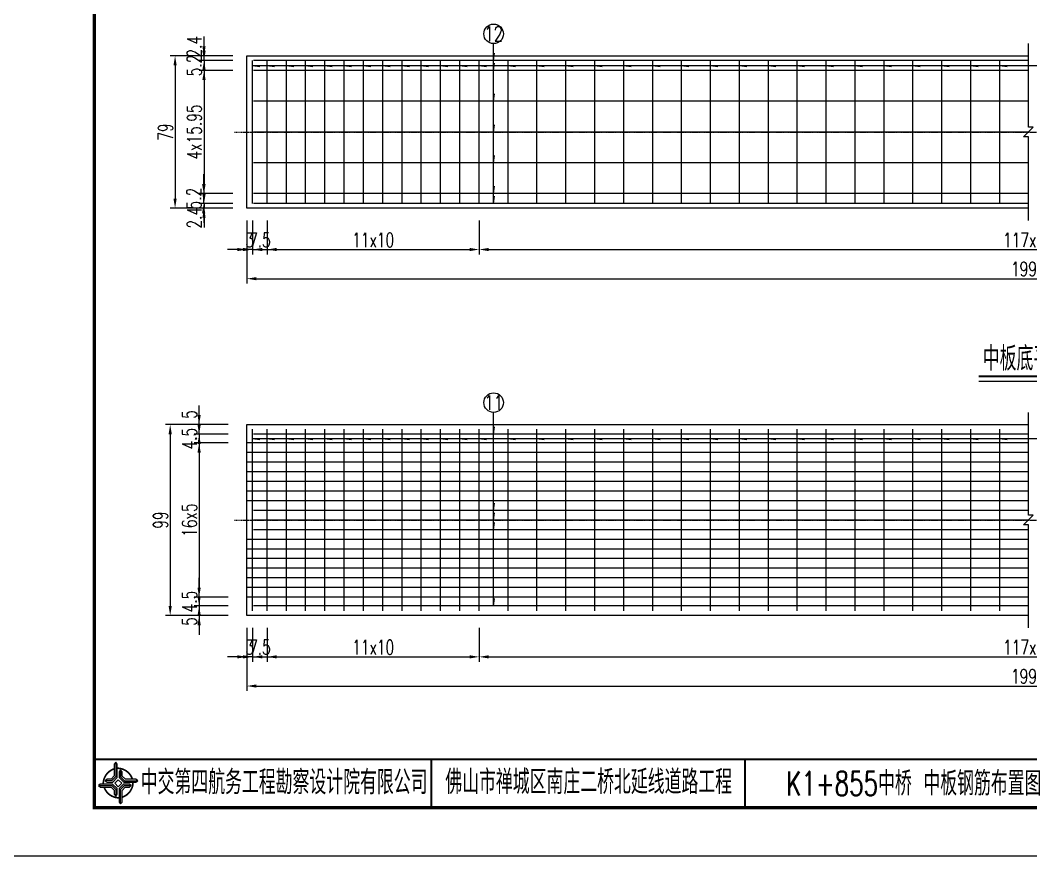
# Model space of a CAD drawing. Header units: millimetres. Extents: x -51 to 12129, y -1309 to -715.
# Drawn here: x 5424.4 to 5634, y -1308.7 to -1135.3 of the extents above; entities that cross this region are included whole.
import ezdxf
from ezdxf.enums import TextEntityAlignment as Align

# ---------------------------------------------------------------- set-up
doc = ezdxf.new("R2010")
doc.units = ezdxf.units.MM
doc.header["$LTSCALE"] = 0.25
doc.linetypes.add('CENTER', pattern=[0.8, 0.5, -0.1, 0.1, -0.1])
for name, color, linetype in [('20', 7, 'CENTER'), ('4', 4, 'Continuous'), ('图框', 7, 'Continuous'), ('文字', 7, 'Continuous'), ('标注', 4, 'Continuous'), ('次轮廓线', 7, 'Continuous'), ('钢筋', 6, 'Continuous')]:
    doc.layers.add(name, color=color, linetype=linetype)
doc.styles.get("Standard").update_dxf_attribs({"font": 'simplex1.shx', "width": 0.7, "bigfont": 'hztxt.shx'})
doc.dimstyles.new('比例1：25', dxfattribs={"dimtxt": 3, "dimasz": 2, "dimexe": 1, "dimexo": 1, "dimgap": 1, "dimtad": 1, "dimdec": 1, "dimlfac": 2.5, "dimzin": 9, "dimdsep": 46, "dimtxsty": 'Standard', "dimcen": -0.09, "dimclrd": 4, "dimclre": 4, "dimclrt": 7, "dimaunit": 1, "dimadec": 0, "dimazin": 0, "dimtfac": 0.0005, "dimtdec": 1, "dimtix": 1, "dimtmove": 2, "dimatfit": 3, "dimfxl": 0, "dimtolj": 1, "dimtzin": 13, "dimarcsym": 0})
doc.dimstyles.new('比例：1：25', dxfattribs={"dimscale": 0, "dimtxt": 3, "dimasz": 2, "dimexe": 1, "dimexo": 1, "dimgap": 0.5, "dimtad": 1, "dimdec": 1, "dimlfac": 2.5, "dimzin": 9, "dimdsep": 46, "dimtxsty": 'Standard', "dimcen": 0.5, "dimclrd": 256, "dimclre": 256, "dimclrt": 256, "dimadec": 1, "dimazin": 2, "dimtfac": 1, "dimtdec": 1, "dimtix": 1, "dimtmove": 2, "dimatfit": 3, "dimfxl": 0, "dimtolj": 1, "dimtzin": 0, "dimlwd": -1, "dimlwe": -1, "dimarcsym": 0})

# ---------------------------------------------------------------- blocks, each defined once
blk = doc.blocks.new('tb')
at = {"lineweight": -3}
h = blk.add_hatch(color=256, dxfattribs=at)
h.paths.add_polyline_path([(-1.23, -0.13), (-3.78, -0.14), (-4.14, -0.41), (-1.4, -0.44), (-0.56, -1.24), (-0.54, -2.62), (-0.27, -2.2), (-0.26, -1.06)])
h.paths.add_polyline_path([(0.13, -1.08), (0.14, -3.86), (0.41, -4.26), (0.44, -1.24), (1.25, -0.43), (2.66, -0.43), (2.26, -0.16), (1.07, -0.15)])
h.paths.add_polyline_path([(1.08, 0.3), (3.62, 0.3), (4.02, 0.56), (1.25, 0.57), (0.43, 1.39), (0.43, 2.8), (0.16, 2.41), (0.15, 1.24)])
h.paths.add_polyline_path([(-0.28, 1.21), (-0.28, 3.99), (-0.56, 4.39), (-0.57, 1.41), (-1.38, 0.6), (-2.74, 0.56), (-2.33, 0.3), (-1.2, 0.29)])
for p, q in [((-0.56, 4.39), (-0.57, 1.41)), ((0.43, 2.8), (0.43, 1.39)), ((-1.38, 0.6), (-2.74, 0.56)), ((-0.57, 1.41), (-1.38, 0.6)), ((0.43, 1.39), (1.25, 0.57)), ((1.25, 0.57), (4.02, 0.56)), ((-4.14, -0.41), (-1.4, -0.44)), ((-1.4, -0.44), (-0.56, -1.24)), ((-0.56, -1.24), (-0.54, -2.62)), ((0.41, -4.26), (0.44, -1.24)), ((0.44, -1.24), (1.25, -0.43)), ((1.25, -0.43), (2.66, -0.43))]:
    blk.add_line(p, q, dxfattribs=at)
at = {"lineweight": -3, "flags": 128}
for points in [[(-0.9, 3.99), (-0.9, 1.58), (-1.53, 0.91), (-2.34, 0.91), (-2.74, 0.56), (-2.33, 0.3), (-1.2, 0.29), (-0.28, 1.21), (-0.28, 3.99), (-0.56, 4.39)], [(3.62, 0.92), (1.43, 0.92), (0.77, 1.54), (0.77, 2.38), (0.43, 2.8), (0.16, 2.41), (0.15, 1.24), (1.08, 0.3), (3.62, 0.3), (4.02, 0.56)], [(-0.04, 0.77), (0.68, 0.04), (-0.04, -0.69), (-0.77, 0.05)], [(-3.73, -0.76), (-1.54, -0.76), (-0.89, -1.39), (-0.89, -2.21), (-0.54, -2.62), (-0.27, -2.2), (-0.26, -1.06), (-1.23, -0.13), (-3.78, -0.14), (-4.14, -0.41)], [(0.75, -3.85), (0.75, -1.43), (1.4, -0.78), (2.26, -0.78), (2.66, -0.43), (2.26, -0.16), (1.07, -0.15), (0.13, -1.08), (0.14, -3.86), (0.41, -4.26)]]:
    blk.add_lwpolyline(points, close=True, dxfattribs=at)
at = {"lineweight": -3, "const_width": 0.35, "flags": 128}
for points in [[(-0.9, 3.02, 0.324167), (-3.16, -0.14)], [(2.88, 0.92, 0.324403), (-0.24, 3.15)], [(0.75, -2.86, 0.325418), (3.02, 0.26)], [(-2.98, -0.76, 0.322976), (0.14, -2.98)]]:
    blk.add_lwpolyline(points, format="xyb", dxfattribs=at)
blk = doc.blocks.new('*D1380')
at = {"layer": 'Defpoints', "color": 0}
for p in [(5471.38, -1142.72), (5456.5, -1174.32), (5471.38, -1174.32)]:
    blk.add_point(p, dxfattribs=at)
at = {"layer": '标注'}
for p, q in [((5462.5, -1142.72), (5455.5, -1142.72)), ((5456.5, -1144.72), (5456.5, -1172.32)), ((5462.5, -1174.32), (5455.5, -1174.32))]:
    blk.add_line(p, q, dxfattribs=at)
for points in [[(5456.16, -1144.72), (5456.83, -1144.72), (5456.5, -1142.72)], [(5456.16, -1172.32), (5456.83, -1172.32), (5456.5, -1174.32)]]:
    blk.add_solid(points, dxfattribs=at)
at = {"layer": '标注', "insert": (5454.5, -1158.52), "char_height": 3, "attachment_point": 5, "rotation": 90}
blk.add_mtext('\\A1;79', dxfattribs=at)
blk = doc.blocks.new('*D1381')
at = {"layer": 'Defpoints', "color": 0}
for p in [(5472.78, -1173.36), (5462.5, -1174.32), (5472.78, -1174.32)]:
    blk.add_point(p, dxfattribs=at)
at = {"layer": '标注'}
for p, q in [((5462.5, -1171.36), (5462.5, -1169.36)), ((5468.5, -1173.36), (5461.5, -1173.36)), ((5462.5, -1173.36), (5462.5, -1174.32)), ((5468.5, -1174.32), (5461.5, -1174.32)), ((5462.5, -1176.32), (5462.5, -1178.32))]:
    blk.add_line(p, q, dxfattribs=at)
for points in [[(5462.16, -1171.36), (5462.83, -1171.36), (5462.5, -1173.36)], [(5462.16, -1176.32), (5462.83, -1176.32), (5462.5, -1174.32)]]:
    blk.add_solid(points, dxfattribs=at)
at = {"layer": '标注', "insert": (5460.5, -1176.29), "char_height": 3, "attachment_point": 5, "rotation": 90}
blk.add_mtext('\\A1;2.4', dxfattribs=at)
blk = doc.blocks.new('*D1382')
at = {"layer": 'Defpoints', "color": 0}
for p in [(5462.43, -1171.28), (5472.58, -1171.28), (5472.58, -1173.36)]:
    blk.add_point(p, dxfattribs=at)
at = {"layer": '标注'}
for p, q in [((5462.43, -1169.28), (5462.43, -1167.28)), ((5468.43, -1171.28), (5461.43, -1171.28)), ((5462.43, -1173.36), (5462.43, -1171.28)), ((5468.43, -1173.36), (5461.43, -1173.36)), ((5462.43, -1175.36), (5462.43, -1177.36))]:
    blk.add_line(p, q, dxfattribs=at)
for points in [[(5462.1, -1169.28), (5462.76, -1169.28), (5462.43, -1171.28)], [(5462.1, -1175.36), (5462.76, -1175.36), (5462.43, -1173.36)]]:
    blk.add_solid(points, dxfattribs=at)
at = {"layer": '标注', "insert": (5460.43, -1172.32), "char_height": 3, "attachment_point": 5, "rotation": 90}
blk.add_mtext('\\A1;5.2', dxfattribs=at)
blk = doc.blocks.new('*D1383')
at = {"layer": 'Defpoints', "color": 0}
for p in [(5462.5, -1142.72), (5473.2, -1142.72), (5473.2, -1143.68)]:
    blk.add_point(p, dxfattribs=at)
at = {"layer": '标注'}
for p, q in [((5462.5, -1140.72), (5462.5, -1138.72)), ((5468.5, -1142.72), (5461.5, -1142.72)), ((5468.5, -1143.68), (5461.5, -1143.68)), ((5462.5, -1143.68), (5462.5, -1142.72)), ((5462.5, -1145.68), (5462.5, -1147.68))]:
    blk.add_line(p, q, dxfattribs=at)
for points in [[(5462.16, -1140.72), (5462.83, -1140.72), (5462.5, -1142.72)], [(5462.16, -1145.68), (5462.83, -1145.68), (5462.5, -1143.68)]]:
    blk.add_solid(points, dxfattribs=at)
at = {"layer": '标注', "insert": (5460.5, -1140.83), "char_height": 3, "attachment_point": 5, "rotation": 90}
blk.add_mtext('\\A1;2.4', dxfattribs=at)
blk = doc.blocks.new('*D1384')
at = {"layer": 'Defpoints', "color": 0}
for p in [(5473.2, -1143.68), (5462.5, -1145.76), (5473.2, -1145.76)]:
    blk.add_point(p, dxfattribs=at)
at = {"layer": '标注'}
for p, q in [((5462.5, -1141.68), (5462.5, -1139.68)), ((5468.5, -1143.68), (5461.5, -1143.68)), ((5462.5, -1143.68), (5462.5, -1145.76)), ((5468.5, -1145.76), (5461.5, -1145.76)), ((5462.5, -1147.76), (5462.5, -1149.76))]:
    blk.add_line(p, q, dxfattribs=at)
for points in [[(5462.16, -1141.68), (5462.83, -1141.68), (5462.5, -1143.68)], [(5462.16, -1147.76), (5462.83, -1147.76), (5462.5, -1145.76)]]:
    blk.add_solid(points, dxfattribs=at)
at = {"layer": '标注', "insert": (5460.5, -1144.72), "char_height": 3, "attachment_point": 5, "rotation": 90}
blk.add_mtext('\\A1;5.2', dxfattribs=at)
blk = doc.blocks.new('*D1385')
at = {"layer": 'Defpoints', "color": 0}
for p in [(5473.2, -1145.76), (5462.5, -1171.28), (5473.2, -1171.28)]:
    blk.add_point(p, dxfattribs=at)
at = {"layer": '标注'}
for p, q in [((5468.5, -1145.76), (5461.5, -1145.76)), ((5462.5, -1147.76), (5462.5, -1169.28)), ((5468.5, -1171.28), (5461.5, -1171.28))]:
    blk.add_line(p, q, dxfattribs=at)
for points in [[(5462.16, -1147.76), (5462.83, -1147.76), (5462.5, -1145.76)], [(5462.16, -1169.28), (5462.83, -1169.28), (5462.5, -1171.28)]]:
    blk.add_solid(points, dxfattribs=at)
at = {"layer": '标注', "insert": (5460.5, -1158.52), "char_height": 3, "attachment_point": 5, "rotation": 90}
blk.add_mtext('\\A1;4x15.95', dxfattribs=at)
blk = doc.blocks.new('*D1386')
at = {"layer": 'Defpoints', "color": 0}
for p in [(5471.38, -1166.76), (5472.58, -1166.76), (5471.38, -1182.9)]:
    blk.add_point(p, dxfattribs=at)
at = {"layer": '标注'}
for p, q in [((5471.38, -1176.9), (5471.38, -1183.9)), ((5472.58, -1176.9), (5472.58, -1183.9)), ((5469.38, -1182.9), (5467.38, -1182.9)), ((5472.58, -1182.9), (5471.38, -1182.9)), ((5474.58, -1182.9), (5476.58, -1182.9))]:
    blk.add_line(p, q, dxfattribs=at)
for points in [[(5469.38, -1182.56), (5469.38, -1183.23), (5471.38, -1182.9)], [(5474.58, -1182.56), (5474.58, -1183.23), (5472.58, -1182.9)]]:
    blk.add_solid(points, dxfattribs=at)
at = {"layer": '标注', "insert": (5471.98, -1180.9), "char_height": 3, "attachment_point": 5}
blk.add_mtext('\\A1;3', dxfattribs=at)
blk = doc.blocks.new('*D1387')
at = {"layer": 'Defpoints', "color": 0}
for p in [(5472.58, -1166.25), (5475.58, -1166.25), (5475.58, -1182.9)]:
    blk.add_point(p, dxfattribs=at)
at = {"layer": '标注'}
for p, q in [((5472.58, -1176.9), (5472.58, -1183.9)), ((5475.58, -1176.9), (5475.58, -1183.9)), ((5470.58, -1182.9), (5468.58, -1182.9)), ((5472.58, -1182.9), (5475.58, -1182.9)), ((5477.58, -1182.9), (5479.58, -1182.9))]:
    blk.add_line(p, q, dxfattribs=at)
for points in [[(5470.58, -1182.56), (5470.58, -1183.23), (5472.58, -1182.9)], [(5477.58, -1182.56), (5477.58, -1183.23), (5475.58, -1182.9)]]:
    blk.add_solid(points, dxfattribs=at)
at = {"layer": '标注', "insert": (5474.08, -1180.9), "char_height": 3, "attachment_point": 5}
blk.add_mtext('\\A1;7.5', dxfattribs=at)
blk = doc.blocks.new('*D1388')
at = {"layer": 'Defpoints', "color": 0}
for p in [(5475.58, -1166.25), (5519.58, -1166.25), (5519.58, -1182.9)]:
    blk.add_point(p, dxfattribs=at)
at = {"layer": '标注'}
for p, q in [((5475.58, -1176.9), (5475.58, -1183.9)), ((5519.58, -1176.9), (5519.58, -1183.9)), ((5477.58, -1182.9), (5517.58, -1182.9))]:
    blk.add_line(p, q, dxfattribs=at)
for points in [[(5477.58, -1182.56), (5477.58, -1183.23), (5475.58, -1182.9)], [(5517.58, -1182.56), (5517.58, -1183.23), (5519.58, -1182.9)]]:
    blk.add_solid(points, dxfattribs=at)
at = {"layer": '标注', "insert": (5497.58, -1180.9), "char_height": 3, "attachment_point": 5}
blk.add_mtext('\\A1;11x10', dxfattribs=at)
blk = doc.blocks.new('*D1392')
at = {"layer": 'Defpoints', "color": 0}
for p in [(5519.58, -1166.25), (5747.44, -1166.25), (5747.44, -1182.9)]:
    blk.add_point(p, dxfattribs=at)
at = {"layer": '标注'}
for p, q in [((5519.58, -1176.9), (5519.58, -1183.9)), ((5747.44, -1176.9), (5747.44, -1183.9)), ((5521.58, -1182.9), (5745.44, -1182.9))]:
    blk.add_line(p, q, dxfattribs=at)
for points in [[(5521.58, -1182.56), (5521.58, -1183.23), (5519.58, -1182.9)], [(5745.44, -1182.56), (5745.44, -1183.23), (5747.44, -1182.9)]]:
    blk.add_solid(points, dxfattribs=at)
at = {"layer": '标注', "insert": (5633.51, -1180.9), "char_height": 3, "attachment_point": 5}
blk.add_mtext('\\A1;117x15', dxfattribs=at)
blk = doc.blocks.new('*D1393')
at = {"layer": 'Defpoints', "color": 0}
for p in [(5471.38, -1168.25), (5795.64, -1168.25), (5795.64, -1188.95)]:
    blk.add_point(p, dxfattribs=at)
at = {"layer": '标注'}
for p, q in [((5471.38, -1182.95), (5471.38, -1189.95)), ((5795.64, -1182.95), (5795.64, -1189.95)), ((5473.38, -1188.95), (5793.64, -1188.95))]:
    blk.add_line(p, q, dxfattribs=at)
for points in [[(5473.38, -1188.62), (5473.38, -1189.28), (5471.38, -1188.95)], [(5793.64, -1188.62), (5793.64, -1189.28), (5795.64, -1188.95)]]:
    blk.add_solid(points, dxfattribs=at)
at = {"layer": '标注', "insert": (5633.51, -1186.95), "char_height": 3, "attachment_point": 5}
blk.add_mtext('\\A1;1996', dxfattribs=at)
blk = doc.blocks.new('*D1394')
at = {"layer": 'Defpoints', "color": 0}
for p in [(5471.38, -1251.26), (5472.58, -1251.26), (5471.38, -1267.39)]:
    blk.add_point(p, dxfattribs=at)
at = {"layer": '标注'}
for p, q in [((5471.38, -1261.39), (5471.38, -1268.39)), ((5472.58, -1261.39), (5472.58, -1268.39)), ((5469.38, -1267.39), (5467.38, -1267.39)), ((5472.58, -1267.39), (5471.38, -1267.39)), ((5474.58, -1267.39), (5476.58, -1267.39))]:
    blk.add_line(p, q, dxfattribs=at)
for points in [[(5469.38, -1267.06), (5469.38, -1267.72), (5471.38, -1267.39)], [(5474.58, -1267.06), (5474.58, -1267.72), (5472.58, -1267.39)]]:
    blk.add_solid(points, dxfattribs=at)
at = {"layer": '标注', "insert": (5471.98, -1265.39), "char_height": 3, "attachment_point": 5}
blk.add_mtext('\\A1;3', dxfattribs=at)
blk = doc.blocks.new('*D1395')
at = {"layer": 'Defpoints', "color": 0}
for p in [(5472.58, -1250.75), (5475.58, -1250.75), (5475.58, -1267.39)]:
    blk.add_point(p, dxfattribs=at)
at = {"layer": '标注'}
for p, q in [((5472.58, -1261.39), (5472.58, -1268.39)), ((5475.58, -1261.39), (5475.58, -1268.39)), ((5470.58, -1267.39), (5468.58, -1267.39)), ((5472.58, -1267.39), (5475.58, -1267.39)), ((5477.58, -1267.39), (5479.58, -1267.39))]:
    blk.add_line(p, q, dxfattribs=at)
for points in [[(5470.58, -1267.06), (5470.58, -1267.72), (5472.58, -1267.39)], [(5477.58, -1267.06), (5477.58, -1267.72), (5475.58, -1267.39)]]:
    blk.add_solid(points, dxfattribs=at)
at = {"layer": '标注', "insert": (5474.08, -1265.39), "char_height": 3, "attachment_point": 5}
blk.add_mtext('\\A1;7.5', dxfattribs=at)
blk = doc.blocks.new('*D1396')
at = {"layer": 'Defpoints', "color": 0}
for p in [(5475.58, -1250.75), (5519.58, -1250.75), (5519.58, -1267.39)]:
    blk.add_point(p, dxfattribs=at)
at = {"layer": '标注'}
for p, q in [((5475.58, -1261.39), (5475.58, -1268.39)), ((5519.58, -1261.39), (5519.58, -1268.39)), ((5477.58, -1267.39), (5517.58, -1267.39))]:
    blk.add_line(p, q, dxfattribs=at)
for points in [[(5477.58, -1267.06), (5477.58, -1267.72), (5475.58, -1267.39)], [(5517.58, -1267.06), (5517.58, -1267.72), (5519.58, -1267.39)]]:
    blk.add_solid(points, dxfattribs=at)
at = {"layer": '标注', "insert": (5497.58, -1265.39), "char_height": 3, "attachment_point": 5}
blk.add_mtext('\\A1;11x10', dxfattribs=at)
blk = doc.blocks.new('*D1400')
at = {"layer": 'Defpoints', "color": 0}
for p in [(5519.58, -1250.75), (5747.44, -1250.75), (5747.44, -1267.39)]:
    blk.add_point(p, dxfattribs=at)
at = {"layer": '标注'}
for p, q in [((5519.58, -1261.39), (5519.58, -1268.39)), ((5747.44, -1261.39), (5747.44, -1268.39)), ((5521.58, -1267.39), (5745.44, -1267.39))]:
    blk.add_line(p, q, dxfattribs=at)
for points in [[(5521.58, -1267.06), (5521.58, -1267.72), (5519.58, -1267.39)], [(5745.44, -1267.06), (5745.44, -1267.72), (5747.44, -1267.39)]]:
    blk.add_solid(points, dxfattribs=at)
at = {"layer": '标注', "insert": (5633.51, -1265.39), "char_height": 3, "attachment_point": 5}
blk.add_mtext('\\A1;117x15', dxfattribs=at)
blk = doc.blocks.new('*D1401')
at = {"layer": 'Defpoints', "color": 0}
for p in [(5471.38, -1252.75), (5795.64, -1252.75), (5795.64, -1273.44)]:
    blk.add_point(p, dxfattribs=at)
at = {"layer": '标注'}
for p, q in [((5471.38, -1267.44), (5471.38, -1274.44)), ((5795.64, -1267.44), (5795.64, -1274.44)), ((5473.38, -1273.44), (5793.64, -1273.44))]:
    blk.add_line(p, q, dxfattribs=at)
for points in [[(5473.38, -1273.11), (5473.38, -1273.78), (5471.38, -1273.44)], [(5793.64, -1273.11), (5793.64, -1273.78), (5795.64, -1273.44)]]:
    blk.add_solid(points, dxfattribs=at)
at = {"layer": '标注', "insert": (5633.51, -1271.44), "char_height": 3, "attachment_point": 5}
blk.add_mtext('\\A1;1996', dxfattribs=at)
blk = doc.blocks.new('*D1402')
at = {"layer": 'Defpoints', "color": 0}
for p in [(5474.88, -1219.22), (5455.48, -1258.82), (5474.88, -1258.82)]:
    blk.add_point(p, dxfattribs=at)
at = {"layer": '标注'}
for p, q in [((5461.48, -1219.22), (5454.48, -1219.22)), ((5455.48, -1221.22), (5455.48, -1256.82)), ((5461.48, -1258.82), (5454.48, -1258.82))]:
    blk.add_line(p, q, dxfattribs=at)
for points in [[(5455.15, -1221.22), (5455.82, -1221.22), (5455.48, -1219.22)], [(5455.15, -1256.82), (5455.82, -1256.82), (5455.48, -1258.82)]]:
    blk.add_solid(points, dxfattribs=at)
at = {"layer": '标注', "insert": (5453.48, -1239.02), "char_height": 3, "attachment_point": 5, "rotation": 90}
blk.add_mtext('\\A1;99', dxfattribs=at)
blk = doc.blocks.new('*D1403')
at = {"layer": 'Defpoints', "color": 0}
for p in [(5461.48, -1219.22), (5477.48, -1219.22), (5477.48, -1221.22)]:
    blk.add_point(p, dxfattribs=at)
at = {"layer": '标注'}
for p, q in [((5461.48, -1217.22), (5461.48, -1215.22)), ((5467.48, -1219.22), (5460.48, -1219.22)), ((5461.48, -1221.22), (5461.48, -1219.22)), ((5467.48, -1221.22), (5460.48, -1221.22)), ((5461.48, -1223.22), (5461.48, -1225.22))]:
    blk.add_line(p, q, dxfattribs=at)
for points in [[(5461.15, -1217.22), (5461.82, -1217.22), (5461.48, -1219.22)], [(5461.15, -1223.22), (5461.82, -1223.22), (5461.48, -1221.22)]]:
    blk.add_solid(points, dxfattribs=at)
at = {"layer": '标注', "insert": (5459.48, -1217.1), "char_height": 3, "attachment_point": 5, "rotation": 90}
blk.add_mtext('\\A1;5', dxfattribs=at)
blk = doc.blocks.new('*D1404')
at = {"layer": 'Defpoints', "color": 0}
for p in [(5476.81, -1221.22), (5461.48, -1223.02), (5476.81, -1223.02)]:
    blk.add_point(p, dxfattribs=at)
at = {"layer": '标注'}
for p, q in [((5461.48, -1219.22), (5461.48, -1217.22)), ((5467.48, -1221.22), (5460.48, -1221.22)), ((5461.48, -1221.22), (5461.48, -1223.02)), ((5467.48, -1223.02), (5460.48, -1223.02)), ((5461.48, -1225.02), (5461.48, -1227.02))]:
    blk.add_line(p, q, dxfattribs=at)
for points in [[(5461.15, -1219.22), (5461.82, -1219.22), (5461.48, -1221.22)], [(5461.15, -1225.02), (5461.82, -1225.02), (5461.48, -1223.02)]]:
    blk.add_solid(points, dxfattribs=at)
at = {"layer": '标注', "insert": (5459.48, -1222.12), "char_height": 3, "attachment_point": 5, "rotation": 90}
blk.add_mtext('\\A1;4.5', dxfattribs=at)
blk = doc.blocks.new('*D1405')
at = {"layer": 'Defpoints', "color": 0}
for p in [(5479.08, -1223.02), (5461.48, -1255.02), (5479.08, -1255.02)]:
    blk.add_point(p, dxfattribs=at)
at = {"layer": '标注'}
for p, q in [((5467.48, -1223.02), (5460.48, -1223.02)), ((5461.48, -1225.02), (5461.48, -1253.02)), ((5467.48, -1255.02), (5460.48, -1255.02))]:
    blk.add_line(p, q, dxfattribs=at)
for points in [[(5461.15, -1225.02), (5461.82, -1225.02), (5461.48, -1223.02)], [(5461.15, -1253.02), (5461.82, -1253.02), (5461.48, -1255.02)]]:
    blk.add_solid(points, dxfattribs=at)
at = {"layer": '标注', "insert": (5459.48, -1239.02), "char_height": 3, "attachment_point": 5, "rotation": 90}
blk.add_mtext('\\A1;16x5', dxfattribs=at)
blk = doc.blocks.new('*D1406')
at = {"layer": 'Defpoints', "color": 0}
for p in [(5477.15, -1255.02), (5461.48, -1256.82), (5477.15, -1256.82)]:
    blk.add_point(p, dxfattribs=at)
at = {"layer": '标注'}
for p, q in [((5461.48, -1253.02), (5461.48, -1251.02)), ((5467.48, -1255.02), (5460.48, -1255.02)), ((5461.48, -1255.02), (5461.48, -1256.82)), ((5467.48, -1256.82), (5460.48, -1256.82)), ((5461.48, -1258.82), (5461.48, -1260.82))]:
    blk.add_line(p, q, dxfattribs=at)
for points in [[(5461.15, -1253.02), (5461.82, -1253.02), (5461.48, -1255.02)], [(5461.15, -1258.82), (5461.82, -1258.82), (5461.48, -1256.82)]]:
    blk.add_solid(points, dxfattribs=at)
at = {"layer": '标注', "insert": (5459.48, -1255.92), "char_height": 3, "attachment_point": 5, "rotation": 90}
blk.add_mtext('\\A1;4.5', dxfattribs=at)
blk = doc.blocks.new('*D1407')
at = {"layer": 'Defpoints', "color": 0}
for p in [(5477.15, -1256.82), (5461.48, -1258.82), (5477.15, -1258.82)]:
    blk.add_point(p, dxfattribs=at)
at = {"layer": '标注'}
for p, q in [((5461.48, -1254.82), (5461.48, -1252.82)), ((5467.48, -1256.82), (5460.48, -1256.82)), ((5461.48, -1256.82), (5461.48, -1258.82)), ((5467.48, -1258.82), (5460.48, -1258.82)), ((5461.48, -1260.82), (5461.48, -1262.82))]:
    blk.add_line(p, q, dxfattribs=at)
for points in [[(5461.15, -1254.82), (5461.82, -1254.82), (5461.48, -1256.82)], [(5461.15, -1260.82), (5461.82, -1260.82), (5461.48, -1258.82)]]:
    blk.add_solid(points, dxfattribs=at)
at = {"layer": '标注', "insert": (5459.48, -1260.05), "char_height": 3, "attachment_point": 5, "rotation": 90}
blk.add_mtext('\\A1;5', dxfattribs=at)
blk = doc.blocks.new('*D1436')
at = {"layer": 'Defpoints', "color": 0}
for p in [(6313.2, -1143.68), (5473.2, -1145.76), (6302.5, -1145.76)]:
    blk.add_point(p, dxfattribs=at)
at = {"layer": '标注'}
for p, q in [((6302.5, -1141.68), (6302.5, -1139.68)), ((6308.5, -1143.68), (6301.5, -1143.68)), ((6302.5, -1143.68), (6302.5, -1145.76)), ((6296.5, -1145.76), (6303.5, -1145.76)), ((6302.5, -1147.76), (6302.5, -1149.76))]:
    blk.add_line(p, q, dxfattribs=at)
for points in [[(6302.16, -1141.68), (6302.83, -1141.68), (6302.5, -1143.68)], [(6302.16, -1147.76), (6302.83, -1147.76), (6302.5, -1145.76)]]:
    blk.add_solid(points, dxfattribs=at)
at = {"layer": '标注', "insert": (6300.5, -1144.72), "char_height": 3, "attachment_point": 5, "rotation": 90}
blk.add_mtext('\\A1;5.2', dxfattribs=at)
blk = doc.blocks.new('*D1437')
at = {"layer": 'Defpoints', "color": 0}
for p in [(6313.2, -1145.76), (5462.5, -1171.28), (5473.2, -1171.28)]:
    blk.add_point(p, dxfattribs=at)
at = {"layer": '标注'}
for p, q in [((5468.5, -1145.76), (5461.5, -1145.76)), ((5462.5, -1147.76), (5462.5, -1169.28)), ((5468.5, -1171.28), (5461.5, -1171.28))]:
    blk.add_line(p, q, dxfattribs=at)
for points in [[(5462.16, -1147.76), (5462.83, -1147.76), (5462.5, -1145.76)], [(5462.16, -1169.28), (5462.83, -1169.28), (5462.5, -1171.28)]]:
    blk.add_solid(points, dxfattribs=at)
at = {"layer": '标注', "insert": (5460.5, -1158.52), "char_height": 3, "attachment_point": 5, "rotation": 90}
blk.add_mtext('\\A1;4x15.95', dxfattribs=at)
blk = doc.blocks.new('*D1770')
at = {"layer": 'Defpoints', "color": 0}
for p in [(6802.01, -1239.17), (1359.98, -1242.17), (6754.34, -1242.17)]:
    blk.add_point(p, dxfattribs=at)
at = {"layer": '标注', "color": 4, "lineweight": -2}
for p, q in [((6754.34, -1237.17), (6754.34, -1235.17)), ((6760.34, -1239.17), (6753.34, -1239.17)), ((6754.34, -1239.17), (6754.34, -1242.17)), ((6748.34, -1242.17), (6755.34, -1242.17)), ((6754.34, -1244.17), (6754.34, -1246.17))]:
    blk.add_line(p, q, dxfattribs=at)
at = {"layer": '标注', "color": 4}
for points in [[(6754.01, -1237.17), (6754.67, -1237.17), (6754.34, -1239.17)], [(6754.01, -1244.17), (6754.67, -1244.17), (6754.34, -1242.17)]]:
    blk.add_solid(points, dxfattribs=at)
at = {"layer": '标注', "color": 7, "insert": (6751.84, -1240.67), "char_height": 3, "attachment_point": 5, "rotation": 90}
blk.add_mtext('\\A1;7.5', dxfattribs=at)
blk = doc.blocks.new('123')
at = {"layer": '图框', "color": 2}
blk.add_lwpolyline([(369.33, -1011.65), (369.33, -714.65), (-50.67, -714.65), (-50.67, -1011.65)], close=True, dxfattribs=at)

msp = doc.modelspace()

# ---------------------------------------------------------------- linework, layer by layer
for points, const_width in [([(5819.75412, -1021.65472), (5439.75412, -1021.65472), (5439.75412, -1298.65472), (5819.75412, -1298.65472), (5819.75412, -1021.65472)], 0.7), ([(5439.75412, -1288.65472), (5819.75412, -1288.65472)], 0.4)]:
    msp.add_lwpolyline(points, dxfattribs=dict(const_width=const_width))
at = {"layer": '20'}
for p, q in [((5468.84447, -1158.52345), (5798.1761, -1158.52347)), ((5468.84447, -1239.01812), (5798.1761, -1239.01812))]:
    msp.add_line(p, q, dxfattribs=at)
at = {"layer": '4'}
for p, q in [((5522.57745, -1256.81803), (5522.57751, -1216.68489)), ((5633.51031, -1238.00479), (5633.51028, -1216.6849)), ((5522.57746, -1221.21821), (5522.79108, -1219.69821)), ((5472.57771, -1222.1182), (5474.0977, -1222.33183)), ((5472.57771, -1222.1182), (5475.5777, -1222.1182)), ((5475.5777, -1222.1182), (5477.09769, -1222.33183)), ((5475.5777, -1222.1182), (5519.57748, -1222.1182)), ((5479.57767, -1222.1182), (5481.09767, -1222.33183)), ((5483.57765, -1222.1182), (5485.09764, -1222.33183)), ((5487.57762, -1222.1182), (5489.09762, -1222.33183)), ((5491.5776, -1222.1182), (5493.09759, -1222.33183)), ((5495.57757, -1222.1182), (5497.09756, -1222.33183)), ((5499.57755, -1222.1182), (5501.09754, -1222.33183)), ((5503.57753, -1222.1182), (5505.09753, -1222.33183)), ((5507.5775, -1222.11821), (5509.0975, -1222.33183)), ((5511.57748, -1222.1182), (5513.09747, -1222.33183)), ((5515.57745, -1222.11821), (5517.09744, -1222.33183)), ((5519.57744, -1222.1182), (5521.09742, -1222.33183)), ((5519.57744, -1222.1182), (5641.60347, -1222.1182)), ((5522.57746, -1221.21821), (5522.57746, -1221.21821)), ((5525.57739, -1222.1182), (5527.09739, -1222.33183)), ((5531.57736, -1222.11821), (5533.09736, -1222.33183)), ((5537.57733, -1222.1182), (5539.09733, -1222.33183)), ((5543.57731, -1222.1182), (5545.0973, -1222.33183)), ((5549.57726, -1222.1182), (5551.09728, -1222.33183)), ((5555.57724, -1222.1182), (5557.09723, -1222.33181)), ((5561.57721, -1222.1182), (5563.0972, -1222.33183)), ((5567.57718, -1222.11821), (5569.09717, -1222.33182)), ((5573.57714, -1222.1182), (5575.09714, -1222.33183)), ((5579.57711, -1222.1182), (5581.0971, -1222.33183)), ((5585.57708, -1222.1182), (5587.09707, -1222.33183)), ((5591.57704, -1222.1182), (5593.09704, -1222.33182)), ((5597.57701, -1222.11821), (5599.097, -1222.33183)), ((5603.57698, -1222.11819), (5605.09697, -1222.33183)), ((5609.57695, -1222.1182), (5611.09694, -1222.33183)), ((5615.57691, -1222.11821), (5617.09691, -1222.33183)), ((5621.57688, -1222.1182), (5623.09687, -1222.33183)), ((5627.57685, -1222.1182), (5629.09684, -1222.33183)), ((5522.57746, -1237.01812), (5522.79108, -1235.49813)), ((5522.57745, -1239.0181), (5522.79108, -1237.49812)), ((5522.57745, -1239.0181), (5522.57745, -1239.0181)), ((5522.57746, -1237.01812), (5522.57746, -1237.01812)), ((5632.49698, -1240.03145), (5634.52364, -1238.00479)), ((5634.52364, -1238.00479), (5633.51031, -1238.00479)), ((5522.57746, -1241.0181), (5522.79108, -1239.49811)), ((5522.57746, -1241.0181), (5522.57746, -1241.0181)), ((5633.51031, -1240.03145), (5632.49698, -1240.03145)), ((5633.51028, -1261.35134), (5633.51031, -1240.03145)), ((5522.57745, -1256.81803), (5522.79108, -1255.29804)), ((5522.57745, -1256.81803), (5522.57745, -1256.81803))]:
    msp.add_line(p, q, dxfattribs=at)
msp.add_circle((5522.57751, -1214.65824), 2.02666, dxfattribs=at)
at = {"layer": '图框', "const_width": 0.4}
for points in [[(5509.64754, -1288.65472), (5509.64754, -1298.65472)], [(5574.75412, -1298.65472), (5574.75412, -1288.65472)]]:
    msp.add_lwpolyline(points, dxfattribs=at)
at = {"layer": '文字'}
msp.add_line((5623.22897, -1210.18797), (5642.37464, -1210.18797), dxfattribs=at)
at = {"layer": '文字', "const_width": 0.4}
msp.add_lwpolyline([(5623.22897, -1209.18797), (5642.37464, -1209.18797)], dxfattribs=at)
at = {"layer": '标注'}
for p, q in [((5522.57744, -1143.68355), (5522.57748, -1140.19023)), ((5633.51031, -1157.51014), (5633.51028, -1140.19023)), ((5522.57744, -1143.68355), (5522.79107, -1142.16356)), ((5522.57745, -1171.2834), (5522.57749, -1143.68354)), ((5522.57749, -1145.76354), (5522.79111, -1144.24355)), ((5472.57771, -1144.72354), (5474.09771, -1144.93716)), ((5472.57771, -1144.72354), (5475.5777, -1144.72354)), ((5475.5777, -1144.72354), (5477.0977, -1144.93716)), ((5475.5777, -1144.72354), (5519.57748, -1144.72354)), ((5479.57768, -1144.72354), (5481.09768, -1144.93716)), ((5483.57766, -1144.72354), (5485.09764, -1144.93716)), ((5487.57763, -1144.72354), (5489.09762, -1144.93716)), ((5491.57762, -1144.72354), (5493.09761, -1144.93716)), ((5495.57758, -1144.72354), (5497.09757, -1144.93715)), ((5499.57755, -1144.72352), (5501.09754, -1144.93716)), ((5503.57752, -1144.72354), (5505.09753, -1144.93716)), ((5507.57751, -1144.72352), (5509.0975, -1144.93716)), ((5511.57749, -1144.72354), (5513.09748, -1144.93716)), ((5515.57745, -1144.72354), (5517.09745, -1144.93716)), ((5519.57744, -1144.72352), (5521.09744, -1144.93716)), ((5519.57744, -1144.72352), (5641.60349, -1144.72352)), ((5525.57741, -1144.72354), (5527.0974, -1144.93716)), ((5531.57736, -1144.72354), (5533.09736, -1144.93716)), ((5537.57735, -1144.72354), (5539.09732, -1144.93716)), ((5543.57731, -1144.72354), (5545.0973, -1144.93716)), ((5549.57727, -1144.72354), (5551.09727, -1144.93716)), ((5555.57724, -1144.72354), (5557.09723, -1144.93716)), ((5561.57721, -1144.72354), (5563.0972, -1144.93716)), ((5567.57718, -1144.72354), (5569.09717, -1144.93715)), ((5573.57714, -1144.72354), (5575.09714, -1144.93716)), ((5579.57711, -1144.72354), (5581.0971, -1144.93716)), ((5585.57708, -1144.72354), (5587.09709, -1144.93716)), ((5591.57704, -1144.72354), (5593.09704, -1144.93716)), ((5597.57701, -1144.72354), (5599.09702, -1144.93716)), ((5603.57698, -1144.72351), (5605.09699, -1144.93715)), ((5609.57695, -1144.72352), (5611.09694, -1144.93716)), ((5615.57691, -1144.72354), (5617.09692, -1144.93716)), ((5621.57688, -1144.72354), (5623.09689, -1144.93715)), ((5627.57686, -1144.72354), (5629.09684, -1144.93716)), ((5522.57748, -1152.1435), (5522.79111, -1150.62351)), ((5522.57748, -1158.52347), (5522.79109, -1157.00348)), ((5632.49697, -1159.5368), (5634.52363, -1157.51014)), ((5634.52363, -1157.51014), (5633.51031, -1157.51014)), ((5633.51028, -1159.53681), (5632.49697, -1159.5368)), ((5633.5103, -1176.8567), (5633.51028, -1159.53681)), ((5522.57746, -1164.90344), (5522.79109, -1163.38344)), ((5522.57745, -1171.2834), (5522.79109, -1169.76341)), ((5522.57746, -1173.3634), (5522.57745, -1171.2834)), ((5522.57746, -1173.3634), (5522.79109, -1171.84339))]:
    msp.add_line(p, q, dxfattribs=at)
msp.add_circle((5522.57748, -1138.16358), 2.02666, dxfattribs=at)
at = {"layer": '次轮廓线'}
for p, q in [((5471.37771, -1174.32338), (5471.3778, -1142.72355)), ((5471.3778, -1142.72355), (5633.5103, -1142.72354)), ((5633.51024, -1174.32338), (5471.37771, -1174.32338)), ((5471.37771, -1258.81802), (5471.37782, -1219.21822)), ((5471.37782, -1219.21822), (5633.51031, -1219.21822)), ((5633.5102, -1258.81801), (5471.37771, -1258.81802))]:
    msp.add_line(p, q, dxfattribs=at)
at = {"layer": '钢筋'}
for points in [[(5472.57771, -1173.36337), (5472.57772, -1143.68355)], [(5633.51027, -1143.68355), (5472.77778, -1143.68355)], [(5475.57771, -1173.36339), (5475.57769, -1143.68355)], [(5479.57769, -1173.36339), (5479.57767, -1143.68355)], [(5483.57765, -1173.36339), (5483.57765, -1143.68354)], [(5487.57763, -1173.36337), (5487.57762, -1143.68354)], [(5491.5776, -1173.36339), (5491.5776, -1143.68354)], [(5495.57758, -1173.36339), (5495.57758, -1143.68355)], [(5499.57756, -1173.36339), (5499.57758, -1143.68357)], [(5503.57754, -1173.3634), (5503.57754, -1143.68355)], [(5507.5775, -1173.36339), (5507.57752, -1143.68355)], [(5511.57749, -1173.36339), (5511.57749, -1143.68355)], [(5515.57746, -1173.36337), (5515.57745, -1143.68355)], [(5519.57743, -1173.36339), (5519.57745, -1143.68357)], [(5525.5774, -1173.36339), (5525.57741, -1143.68355)], [(5531.57737, -1173.36337), (5531.57737, -1143.68355)], [(5537.57734, -1173.36339), (5537.57734, -1143.68355)], [(5543.57732, -1173.36339), (5543.57731, -1143.68355)], [(5549.57727, -1173.3634), (5549.57726, -1143.68355)], [(5555.57724, -1173.36339), (5555.57724, -1143.68355)], [(5561.57721, -1173.36339), (5561.57719, -1143.68355)], [(5567.57718, -1173.36337), (5567.57718, -1143.68355)], [(5573.57714, -1173.36339), (5573.57714, -1143.68355)], [(5579.57711, -1173.36339), (5579.57711, -1143.68355)], [(5585.57708, -1173.36339), (5585.57708, -1143.68355)], [(5591.57704, -1173.36339), (5591.57704, -1143.68355)], [(5597.57701, -1173.3634), (5597.57701, -1143.68355)], [(5603.57698, -1173.36337), (5603.57698, -1143.68355)], [(5609.57695, -1173.36339), (5609.57695, -1143.68354)], [(5615.57693, -1173.36339), (5615.57691, -1143.68355)], [(5621.5769, -1173.36339), (5621.57688, -1143.68354)], [(5627.57685, -1173.36337), (5627.57686, -1143.68355)], [(5633.5103, -1145.76354), (5472.77776, -1145.76352)], [(5633.51027, -1152.1435), (5472.77774, -1152.1435)], [(5633.5103, -1158.52347), (5472.77774, -1158.52347)], [(5633.5103, -1164.90342), (5472.77773, -1164.90344)], [(5633.51028, -1171.28342), (5472.77772, -1171.2834)], [(5633.51028, -1173.36339), (5472.77771, -1173.36337)], [(5472.57771, -1257.85802), (5472.57771, -1220.17821)], [(5633.51028, -1221.21821), (5472.7778, -1221.21821)], [(5475.57769, -1257.85802), (5475.5777, -1220.17821)], [(5479.57767, -1257.85802), (5479.57767, -1220.17821)], [(5483.57765, -1257.85802), (5483.57765, -1220.17821)], [(5487.57763, -1257.85802), (5487.57763, -1220.17821)], [(5491.5776, -1257.85802), (5491.57759, -1220.1782)], [(5495.57758, -1257.85802), (5495.57757, -1220.17821)], [(5499.57755, -1257.85802), (5499.57755, -1220.17821)], [(5503.57753, -1257.85802), (5503.57753, -1220.1782)], [(5507.5775, -1257.85802), (5507.5775, -1220.17822)], [(5511.57748, -1257.85802), (5511.57748, -1220.17821)], [(5515.57745, -1257.85802), (5515.57745, -1220.1782)], [(5519.57743, -1257.85802), (5519.57743, -1220.17822)], [(5525.5774, -1257.85802), (5525.5774, -1220.17821)], [(5531.57736, -1257.85802), (5531.57737, -1220.1782)], [(5537.57733, -1257.85802), (5537.57733, -1220.17821)], [(5543.57731, -1257.85802), (5543.57731, -1220.17821)], [(5549.57727, -1257.85801), (5549.57727, -1220.17822)], [(5555.57724, -1257.85802), (5555.57724, -1220.17821)], [(5561.57721, -1257.85802), (5561.57721, -1220.17821)], [(5567.57718, -1257.85802), (5567.57718, -1220.1782)], [(5573.57714, -1257.85802), (5573.57713, -1220.17821)], [(5579.57711, -1257.85802), (5579.57711, -1220.17821)], [(5585.57708, -1257.85802), (5585.57708, -1220.17821)], [(5591.57704, -1257.85802), (5591.57704, -1220.17821)], [(5597.57701, -1257.85802), (5597.57701, -1220.17821)], [(5603.57698, -1257.85802), (5603.57698, -1220.17821)], [(5609.57695, -1257.85802), (5609.57695, -1220.17822)], [(5615.57691, -1257.85802), (5615.57691, -1220.17821)], [(5621.57688, -1257.85802), (5621.57688, -1220.17821)], [(5627.57685, -1257.85802), (5627.57685, -1220.17821)], [(5633.51028, -1223.01818), (5471.37778, -1223.01818)], [(5633.51028, -1225.01817), (5471.37778, -1225.01817)], [(5633.51028, -1227.01816), (5471.37778, -1227.01816)], [(5633.51028, -1229.01815), (5471.37778, -1229.01816)], [(5633.51028, -1231.01814), (5471.37777, -1231.01814)], [(5633.51028, -1233.01814), (5471.37777, -1233.01814)], [(5633.51027, -1235.01813), (5471.37776, -1235.01813)], [(5633.51028, -1237.01812), (5472.77775, -1237.01812)], [(5633.51028, -1239.01811), (5472.77775, -1239.01811)], [(5633.51027, -1241.01809), (5472.77775, -1241.0181)], [(5633.51028, -1243.01809), (5471.37775, -1243.01809)], [(5633.51028, -1245.01808), (5471.37774, -1245.01809)], [(5633.51028, -1247.01808), (5471.37774, -1247.01808)], [(5633.51028, -1249.01807), (5471.37774, -1249.01807)], [(5633.51028, -1251.01806), (5471.37773, -1251.01806)], [(5633.51028, -1253.01805), (5471.37773, -1253.01805)], [(5633.51028, -1255.01804), (5471.37772, -1255.01804)], [(5633.51028, -1256.81802), (5472.77771, -1256.81803)]]:
    msp.add_lwpolyline(points, dxfattribs=at)

# ---------------------------------------------------------------- block references
at = {"lineweight": -3}
msp.add_blockref('tb', (5444.74985, -1293.64938), dxfattribs=at)
at = {"layer": '标注'}
msp.add_blockref('123', (5460, -297), dxfattribs=at)

# ---------------------------------------------------------------- texts
at = {"layer": '图框', "width": 0.7}
for s, p in [('中交第四航务工程勘察设计院有限公司', (5479.11923, -1293.40628)), ('佛山市禅城区南庄二桥北延线道路工程', (5542.29837, -1293.34002)), ('K1+855中桥 中板钢筋布置图', (5609.75412, -1293.65472))]:
    msp.add_text(s, height=5, dxfattribs=at).set_placement(p, align=Align.MIDDLE_CENTER)
at = {"layer": '文字', "width": 0.7}
msp.add_text('中板底平面', height=5, dxfattribs=at).set_placement((5632.80197, -1205.51782), align=Align.MIDDLE_CENTER)
at = {"layer": '标注', "width": 0.755858}
for s, p in [('12', (5522.57748, -1138.16358)), ('11', (5522.57751, -1214.65824))]:
    msp.add_text(s, height=3, dxfattribs=at).set_placement(p, align=Align.MIDDLE)

# ---------------------------------------------------------------- dimensions: what is measured, and where the dimension line sits
at = {"layer": '标注'}
for base, p1, p2, picture, middle in [((5462.4957, -1142.72355), (5473.20453, -1143.68355), (5473.20453, -1142.72355), '*D1383', (5460.4957, -1140.83116)), ((5462.4957, -1174.32338), (5472.77771, -1173.36337), (5472.77771, -1174.32338), '*D1381', (5460.4957, -1176.28842)), ((5461.48257, -1219.21822), (5477.4773, -1221.21821), (5477.4773, -1219.21822), '*D1403', (5459.48257, -1217.10064)), ((5461.48257, -1258.81802), (5477.15275, -1256.81803), (5477.15275, -1258.81802), '*D1407', (5459.48257, -1260.04766))]:
    dim = msp.add_linear_dim(base=base, p1=p1, p2=p2, angle=90, dimstyle='比例：1：25', override={"dimscale": 1}, dxfattribs=at)
    dim.commit()
    dim.dimension.update_dxf_attribs({"geometry": picture, "text_midpoint": middle, "dimtype": 160})
for base, p1, p2, picture, middle in [((5462.4957, -1145.76352), (5473.20453, -1143.68355), (5473.20453, -1145.76352), '*D1384', (5460.4957, -1144.72354)), ((6302.4957, -1145.7631), (6313.20453, -1143.68321), (5473.20453, -1145.7631), '*D1436', (6300.4957, -1144.72316)), ((5456.4957, -1174.32338), (5471.3778, -1142.72355), (5471.3778, -1174.32338), '*D1380', (5454.4957, -1158.52347)), ((5462.4309, -1171.2834), (5472.57771, -1173.36337), (5472.57771, -1171.2834), '*D1382', (5460.4309, -1172.32339)), ((5461.48257, -1223.01818), (5476.80649, -1221.21821), (5476.80649, -1223.01818), '*D1404', (5459.48257, -1222.11819)), ((5455.48257, -1258.81802), (5474.87577, -1219.21822), (5474.87566, -1258.81802), '*D1402', (5453.48257, -1239.01812)), ((5461.48257, -1256.81803), (5477.15275, -1255.01804), (5477.15275, -1256.81803), '*D1406', (5459.48257, -1255.91803))]:
    dim = msp.add_linear_dim(base=base, p1=p1, p2=p2, angle=90, dimstyle='比例：1：25', override={"dimscale": 1}, dxfattribs=at)
    dim.commit()
    dim.dimension.update_dxf_attribs({"geometry": picture, "text_midpoint": middle})
for base, p1, p2, text, picture, middle in [((5462.4957, -1171.28298), (6313.20453, -1145.76318), (5473.20453, -1171.28298), '4x15.95', '*D1437', (5460.4957, -1158.52308)), ((5462.4957, -1171.2834), (5473.20453, -1145.76352), (5473.20453, -1171.2834), '4x15.95', '*D1385', (5460.4957, -1158.52346)), ((5461.48257, -1255.01804), (5479.07565, -1223.01818), (5479.07564, -1255.01804), '16x5', '*D1405', (5459.48257, -1239.01811))]:
    dim = msp.add_linear_dim(base=base, p1=p1, p2=p2, angle=90, text=text, dimstyle='比例：1：25', override={"dimscale": 1}, dxfattribs=at)
    dim.commit()
    dim.dimension.update_dxf_attribs({"geometry": picture, "text_midpoint": middle})
for base, p1, p2, picture, middle in [((5471.37771, -1182.89687), (5472.5777, -1166.76041), (5471.37771, -1166.76041), '*D1386', (5471.97771, -1180.89687)), ((5475.57769, -1182.89687), (5472.5777, -1166.25374), (5475.57769, -1166.25374), '*D1387', (5474.0777, -1180.89687)), ((5471.37771, -1267.3915), (5472.57771, -1251.25504), (5471.37771, -1251.25504), '*D1394', (5471.97771, -1265.3915)), ((5475.5777, -1267.3915), (5472.57771, -1250.74838), (5475.5777, -1250.74838), '*D1395', (5474.0777, -1265.3915))]:
    dim = msp.add_linear_dim(base=base, p1=p1, p2=p2, dimstyle='比例：1：25', override={"dimscale": 1}, dxfattribs=at)
    dim.commit()
    dim.dimension.update_dxf_attribs({"geometry": picture, "text_midpoint": middle})
for base, p1, p2, text, picture, middle in [((5519.57742, -1182.89687), (5475.57769, -1166.25362), (5519.57742, -1166.25366), '11x10', '*D1388', (5497.57756, -1180.89687)), ((5747.44306, -1182.89687), (5519.57742, -1166.25374), (5747.44306, -1166.25374), '117x15', '*D1392', (5633.51024, -1180.89687)), ((5795.64269, -1188.95022), (5471.37771, -1168.25373), (5795.64269, -1168.25373), '1996', '*D1393', (5633.5102, -1186.95022)), ((5519.57742, -1267.3915), (5475.5777, -1250.74826), (5519.57742, -1250.7483), '11x10', '*D1396', (5497.57756, -1265.3915)), ((5747.44306, -1267.3915), (5519.57742, -1250.74838), (5747.44306, -1250.74838), '117x15', '*D1400', (5633.51024, -1265.3915)), ((5795.6427, -1273.44485), (5471.37771, -1252.74836), (5795.6427, -1252.74836), '1996', '*D1401', (5633.5102, -1271.44485))]:
    dim = msp.add_linear_dim(base=base, p1=p1, p2=p2, text=text, dimstyle='比例：1：25', override={"dimscale": 1}, dxfattribs=at)
    dim.commit()
    dim.dimension.update_dxf_attribs({"geometry": picture, "text_midpoint": middle})
dim = msp.add_linear_dim(base=(6754.34071, -1242.16763), p1=(6802.01318, -1239.16763), p2=(1359.9844, -1242.16763), angle=90, dimstyle='比例1：25', dxfattribs=at)
dim.commit()
dim.dimension.update_dxf_attribs({"geometry": '*D1770', "text_midpoint": (6751.84071, -1240.66763)})

doc.saveas('drawing.dxf')
